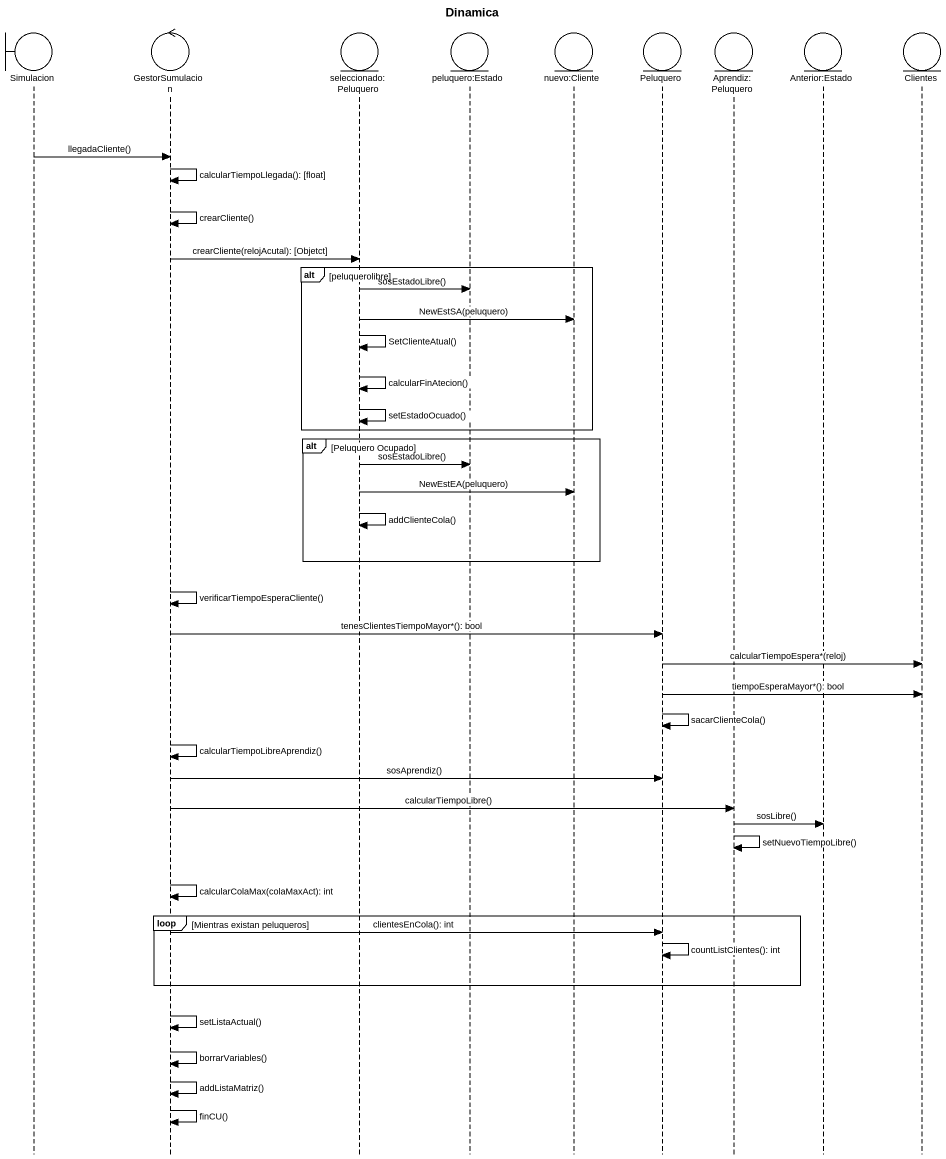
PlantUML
@startuml
title Dinamica
hide footbox
boundary Simulacion
control GestorSumulacion
entity "seleccionado:Peluquero" as seleccionado_Peluquero
entity "peluquero:Estado" as peluquero_Estado
entity "nuevo:Cliente" as nuevo_Cliente
entity Peluquero
entity "Aprendiz:Peluquero" as Aprendiz_Peluquero
entity "Anterior:Estado" as Anterior_Estado
entity Clientes

Simulacion -> GestorSumulacion : llegadaCliente()
GestorSumulacion -> GestorSumulacion : calcularTiempoLlegada(): [float]
GestorSumulacion -> GestorSumulacion : crearCliente()
GestorSumulacion -> seleccionado_Peluquero : crearCliente(relojAcutal): [Objetct]
alt peluquerolibre
  seleccionado_Peluquero -> peluquero_Estado : sosEstadoLibre()
  seleccionado_Peluquero -> nuevo_Cliente : NewEstSA(peluquero)
  seleccionado_Peluquero -> seleccionado_Peluquero : SetClienteAtual()
  seleccionado_Peluquero -> seleccionado_Peluquero : calcularFinAtecion()
  seleccionado_Peluquero -> seleccionado_Peluquero : setEstadoOcuado()
end
alt Peluquero Ocupado
  seleccionado_Peluquero -> peluquero_Estado : sosEstadoLibre()
  seleccionado_Peluquero -> nuevo_Cliente : NewEstEA(peluquero)
  seleccionado_Peluquero -> seleccionado_Peluquero : addClienteCola()
end
GestorSumulacion -> GestorSumulacion : verificarTiempoEsperaCliente()
GestorSumulacion -> Peluquero : tenesClientesTiempoMayor*(): bool
Peluquero -> Clientes : calcularTiempoEspera*(reloj)
Peluquero -> Clientes : tiempoEsperaMayor*(): bool
Peluquero -> Peluquero : sacarClienteCola()
GestorSumulacion -> GestorSumulacion : calcularTiempoLibreAprendiz()
GestorSumulacion -> Peluquero : sosAprendiz()
GestorSumulacion -> Aprendiz_Peluquero : calcularTiempoLibre()
Aprendiz_Peluquero -> Anterior_Estado : sosLibre()
Aprendiz_Peluquero -> Aprendiz_Peluquero : setNuevoTiempoLibre()
GestorSumulacion -> GestorSumulacion : calcularColaMax(colaMaxAct): int
loop Mientras existan peluqueros
  GestorSumulacion -> Peluquero : clientesEnCola(): int
  Peluquero -> Peluquero : countListClientes(): int
end
GestorSumulacion -> GestorSumulacion : setListaActual()
GestorSumulacion -> GestorSumulacion : borrarVariables()
GestorSumulacion -> GestorSumulacion : addListaMatriz()
GestorSumulacion -> GestorSumulacion : finCU()
@enduml
